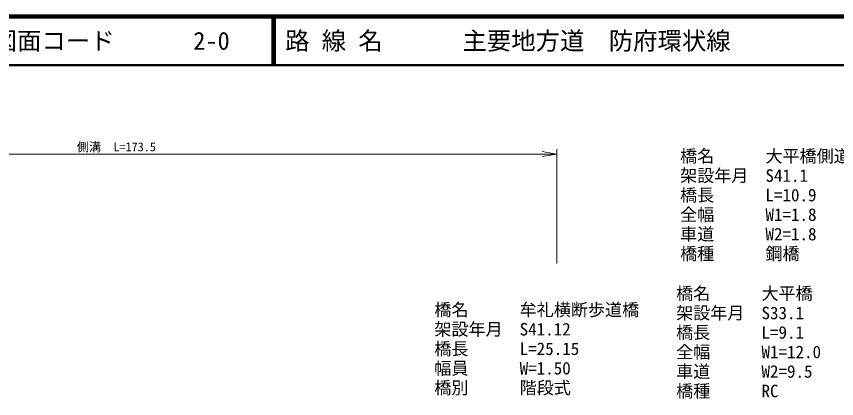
# Model space of a CAD drawing. Units: millimetres, scale not verified. Extents: x 40000 to 680000, y 20000 to 380000.
# Drawn here: x 125255 to 293458, y 301642 to 380000 of the extents above; entities that cross this region are included whole.
import ezdxf
from ezdxf.enums import TextEntityAlignment as Align

# ---------------------------------------------------------------- set-up
doc = ezdxf.new("R2010")
doc.units = ezdxf.units.MM
doc.header["$LTSCALE"] = 1000
for name, color, linetype, lineweight in [('M-STR-HTXT', 7, 'Continuous', 13), ('M-TTL', 2, 'Continuous', 140), ('M-TTL-LINE', 7, 'Continuous', 50)]:
    doc.layers.add(name, color=color, linetype=linetype, lineweight=lineweight)
doc.layers.add('M-TTL-TXT', color=7, linetype='Continuous')
doc.styles.add('ＭＳ ゴシック', font='')
doc.styles.get('ＭＳ ゴシック').set_extended_font_data('MS Gothic')

# ---------------------------------------------------------------- blocks, each defined once
blk = doc.blocks.new('open_arrow')
at = {"color": 0, "linetype": 'Continuous', "lineweight": -2}
blk.add_lwpolyline([(7.5, 1.25), (0, 0), (7.5, -1.25)], dxfattribs=at)

msp = doc.modelspace()

# ---------------------------------------------------------------- linework, layer by layer
at = {"layer": 'M-STR-HTXT'}
for p, q in [((63687, 351784), (236059, 351784)), ((236059, 329339), (236059, 352784))]:
    msp.add_line(p, q, dxfattribs=at)
at = {"layer": 'M-TTL'}
msp.add_line((680000, 380000), (40000, 380000), dxfattribs=at)
at = {"layer": 'M-TTL-LINE'}
for p, q in [((177750, 380000), (177750, 370000)), ((178250, 380000), (178250, 370000)), ((40000, 370000), (680000, 370000))]:
    msp.add_line(p, q, dxfattribs=at)

# ---------------------------------------------------------------- block references
at = {"layer": 'M-STR-HTXT', "xscale": 400, "yscale": 400, "rotation": 180}
msp.add_blockref('open_arrow', (236059, 351784), dxfattribs=at)

# ---------------------------------------------------------------- texts
at = {"layer": 'M-STR-HTXT', "style": 'ＭＳ ゴシック'}
msp.add_text('側溝\u3000L=173.5', height=1833, dxfattribs=at).set_placement((145753, 351784), align=Align.BOTTOM_CENTER)
for s, p in [('橋名\u3000\u3000\u3000大平橋側道橋-1', (261369, 349317)), ('架設年月\u3000S41.1', (261369, 345317)), ('橋長\u3000\u3000\u3000L=10.9', (261369, 341317)), ('全幅\u3000\u3000\u3000W1=1.8', (261369, 337317)), ('車道\u3000\u3000\u3000W2=1.8', (261369, 333317)), ('橋種\u3000\u3000\u3000鋼橋', (261369, 329317)), ('橋名\u3000\u3000\u3000大平橋', (260552, 321152)), ('橋名\u3000\u3000\u3000牟礼横断歩道橋', (210960, 317811)), ('架設年月\u3000S33.1', (260552, 317152)), ('架設年月\u3000S41.12', (210960, 313811)), ('橋長\u3000\u3000\u3000L=9.1', (260552, 313152)), ('橋長\u3000\u3000\u3000L=25.15', (210960, 309811)), ('全幅\u3000\u3000\u3000W1=12.0', (260552, 309152)), ('幅員\u3000\u3000\u3000W=1.50', (210960, 305811)), ('車道\u3000\u3000\u3000W2=9.5', (260552, 305152)), ('橋別\u3000\u3000\u3000階段式', (210960, 301811)), ('橋種\u3000\u3000\u3000RC', (260552, 301152))]:
    msp.add_text(s, height=2566, dxfattribs=at).set_placement(p, align=Align.BOTTOM_LEFT)
at = {"layer": 'M-TTL-TXT', "style": 'ＭＳ ゴシック'}
for s, p in [('図面コード', (120380, 375000)), ('2-0', (161521, 375000)), ('路 線 名', (180380, 375000)), ('主要地方道\u3000防府環状線', (216734, 375000))]:
    msp.add_text(s, height=3666, dxfattribs=at).set_placement(p, align=Align.MIDDLE_LEFT)

doc.saveas('drawing.dxf')
